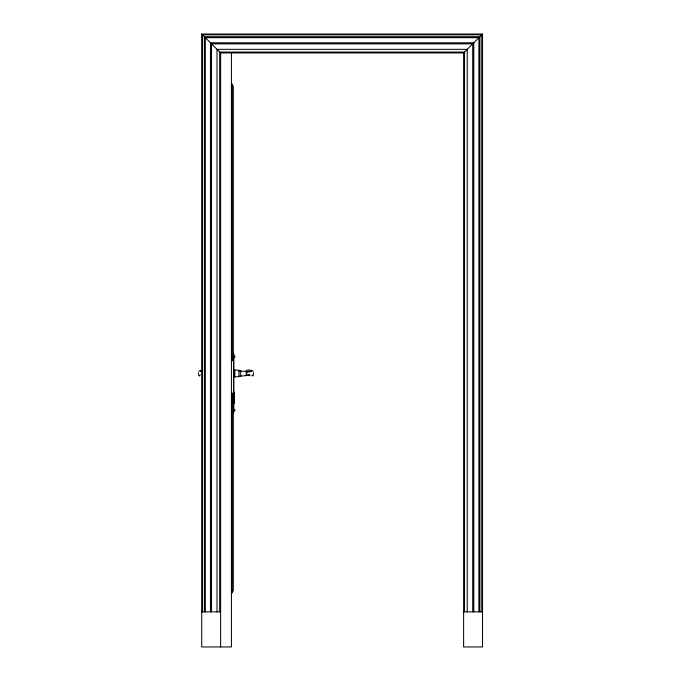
<?xml version="1.0" encoding="UTF-8"?>
<svg xmlns="http://www.w3.org/2000/svg" width="681" height="681" viewBox="0 0 681 681"><rect width="100%" height="100%" fill="white"/><g stroke="black" fill="none" stroke-linecap="round" stroke-linejoin="round"><path stroke-width="1.02" d="M233.66 408.864L233.66 403.654M233.66 392.179L233.668 376.533M233.668 371.315L233.668 357.755M233.753 410.209L233.753 411.537L233.753 408.609M233.753 357.278L233.677 353.728L233.694 354.861M233.753 355.022L233.753 357.925M240.325 370.796L239.031 370.481L239.005 376.44M234.102 370.975L233.719 370.421L234.094 376.457L234.502 370.055L238.529 370.115M238.529 376.772L234.502 376.831L234.792 370.064M240.733 370.617L240.733 376.27M234.971 410.447L235.013 409.732M253.451 374.593L253.553 372.847M249.927 375.708L246.352 375.103L246.743 372.737L246.301 371.817L246.352 375.103L249.944 375.205L248.88 374.661M233.728 356.529L233.617 412.788L233.609 411.494M234.885 357.04L234.979 356.163M233.719 373.792L234.094 373.128M246.352 375.103L246.667 373.716M233.719 375.129L234.094 374.703L234.477 375.435M482.523 34.05L482.523 646.95L463.616 646.95L463.616 52.948L482.523 34.05L201.721 34.05L201.721 646.95L231.421 646.95L231.421 52.948M234.502 376.363L234.792 376.823L234.485 370.728M251.195 370.941L251.757 370.455L253.255 371.434M233.719 371.622L234.477 371.077M239.014 370.975L248.48 371.664M249.476 371.332L248.182 371.128M232.23 359.943L233.311 358.453L233.311 86.291L232.23 84.81M232.23 592.138L233.311 590.657L233.311 395.448L232.23 393.959M238.52 376.329L249.042 375.308M198.784 371.434L200.282 370.455L200.844 370.941M252.31 376.04L253.255 375.452M249.008 372.056L251.527 371.298M199.175 375.427L200.325 375.069M246.071 370.524L248.335 369.843L251.757 370.455M246.743 372.737L246.301 371.817L246.956 371.656M201.721 34.05L220.618 52.948L463.616 52.948M231.421 84.001L232.23 84.001L232.23 360.751L231.421 360.751M231.421 393.15L232.23 393.15L232.23 592.947L231.421 592.947M201.721 611.853L220.618 611.853M463.616 611.853L482.523 611.853M246.301 371.817L247.961 371.92M200.512 371.298L201.916 371.698M251.715 375.069L252.855 375.427M238.554 370.6L239.048 370.822M198.784 375.452L199.729 376.04M198.477 372.847L198.588 374.593M234.128 395.406L234.128 403.578L234.128 392.205L234.128 394.639M481.765 611.853L481.765 34.799L202.47 34.799L202.47 611.853M479.884 611.853L479.884 36.689L204.36 36.689L204.36 611.853M478.905 611.853L478.905 37.668L205.33 37.668L205.33 611.853M473.772 611.853L473.772 42.801L210.463 42.801L210.463 611.853M472.725 611.853L472.725 43.848L211.519 43.848L211.519 611.853M467.217 611.853L467.217 49.347L217.018 49.347L217.018 611.853M464.519 611.853L464.519 52.054L219.716 52.054L219.716 611.853M234.136 392.682L234.136 396.81M233.728 392.111L233.728 403.646M233.345 392.111L233.345 403.663M220.618 52.948L220.618 646.95M234.128 375.997L234.094 376.457L234.094 374.703L234.128 375.997"/></g></svg>
